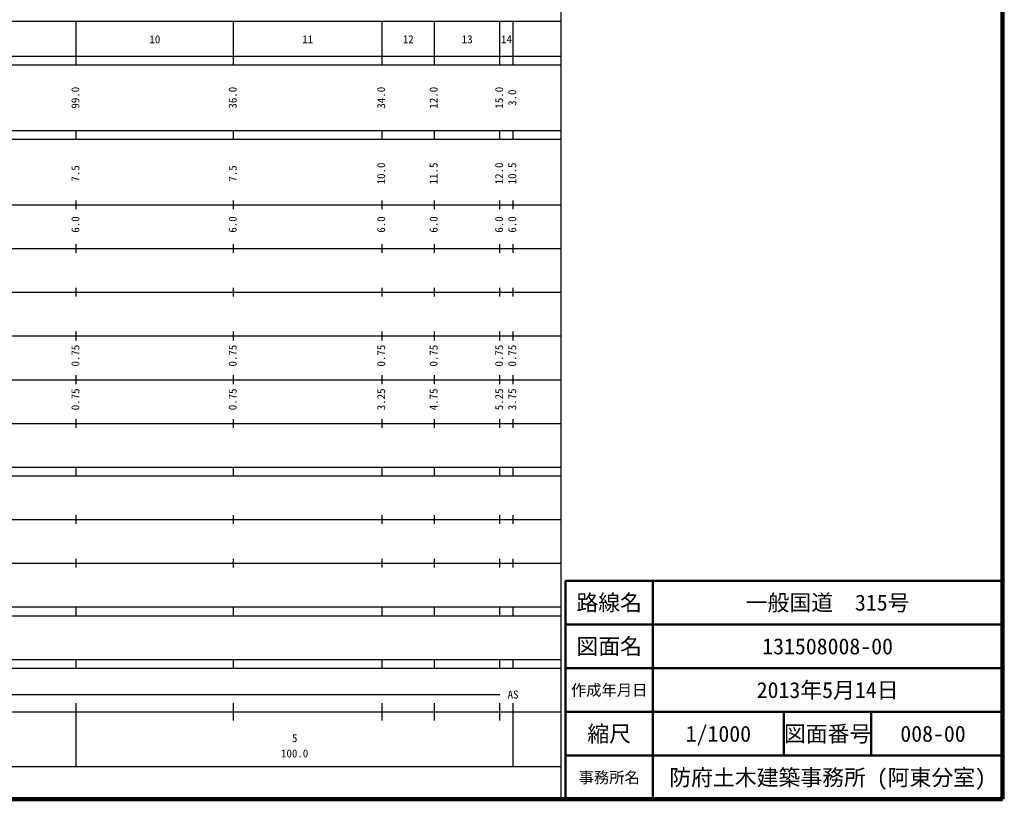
# Model space of a CAD drawing. Units: millimetres on the paper, enlarged 1000 times. Extents: x 40000 to 680000, y 20000 to 380000.
# Drawn here: x 455046 to 680000, y 20000 to 198357 of the extents above; entities that cross this region are included whole.
import ezdxf
from ezdxf.enums import TextEntityAlignment as Align

# ---------------------------------------------------------------- set-up
doc = ezdxf.new("R2010")
doc.units = ezdxf.units.MM
doc.header["$LTSCALE"] = 1000
for name, color, linetype, lineweight in [('M-TTL', 2, 'Continuous', 140), ('M-TTL-BAND', 7, 'Continuous', 25), ('M-TTL-FRAM', 2, 'Continuous', 50), ('M-TTL-LINE', 7, 'Continuous', 50)]:
    doc.layers.add(name, color=color, linetype=linetype, lineweight=lineweight)
doc.layers.add('M-TTL-TXT', color=7, linetype='Continuous')
doc.styles.add('ＭＳ ゴシック', font='')
doc.styles.get('ＭＳ ゴシック').set_extended_font_data('MS Gothic')

msp = doc.modelspace()

# ---------------------------------------------------------------- linework, layer by layer
at = {"layer": 'M-TTL'}
for p, q in [((680000, 20000), (680000, 380000)), ((40000, 20000), (680000, 20000))]:
    msp.add_line(p, q, dxfattribs=at)
at = {"layer": 'M-TTL-BAND'}
for p, q in [((579000, 20000), (579000, 370000)), ((68000, 198000), (579000, 198000)), ((468000, 188000), (468000, 198000)), ((504000, 188000), (504000, 198000)), ((538000, 188000), (538000, 198000)), ((550000, 188000), (550000, 198000)), ((565000, 188000), (565000, 198000)), ((568000, 188000), (568000, 198000)), ((40000, 190000), (579000, 190000)), ((40000, 188000), (579000, 188000)), ((40000, 173000), (579000, 173000)), ((40000, 171000), (579000, 171000)), ((468000, 171000), (468000, 173000)), ((504000, 171000), (504000, 173000)), ((538000, 171000), (538000, 173000)), ((550000, 171000), (550000, 173000)), ((565000, 171000), (565000, 173000)), ((568000, 171000), (568000, 173000)), ((40000, 156000), (579000, 156000)), ((468000, 155000), (468000, 157000)), ((504000, 155000), (504000, 157000)), ((538000, 155000), (538000, 157000)), ((550000, 155000), (550000, 157000)), ((565000, 155000), (565000, 157000)), ((568000, 155000), (568000, 157000)), ((468000, 145000), (468000, 147000)), ((504000, 145000), (504000, 147000)), ((538000, 145000), (538000, 147000)), ((550000, 145000), (550000, 147000)), ((565000, 145000), (565000, 147000)), ((568000, 145000), (568000, 147000)), ((46000, 146000), (579000, 146000)), ((52000, 136000), (579000, 136000)), ((468000, 135000), (468000, 137000)), ((504000, 135000), (504000, 137000)), ((538000, 135000), (538000, 137000)), ((550000, 135000), (550000, 137000)), ((565000, 135000), (565000, 137000)), ((568000, 135000), (568000, 137000)), ((46000, 126000), (579000, 126000)), ((468000, 125000), (468000, 127000)), ((504000, 125000), (504000, 127000)), ((538000, 125000), (538000, 127000)), ((550000, 125000), (550000, 127000)), ((565000, 125000), (565000, 127000)), ((568000, 125000), (568000, 127000)), ((468000, 115000), (468000, 117000)), ((504000, 115000), (504000, 117000)), ((538000, 115000), (538000, 117000)), ((550000, 115000), (550000, 117000)), ((565000, 115000), (565000, 117000)), ((568000, 115000), (568000, 117000)), ((52000, 116000), (579000, 116000)), ((46000, 106000), (579000, 106000)), ((468000, 105000), (468000, 107000)), ((504000, 105000), (504000, 107000)), ((538000, 105000), (538000, 107000)), ((550000, 105000), (550000, 107000)), ((565000, 105000), (565000, 107000)), ((568000, 105000), (568000, 107000)), ((40000, 96000), (579000, 96000)), ((468000, 94000), (468000, 96000)), ((504000, 94000), (504000, 96000)), ((538000, 94000), (538000, 96000)), ((550000, 94000), (550000, 96000)), ((565000, 94000), (565000, 96000)), ((568000, 94000), (568000, 96000)), ((40000, 94000), (579000, 94000)), ((49000, 84000), (579000, 84000)), ((468000, 83000), (468000, 85000)), ((504000, 83000), (504000, 85000)), ((538000, 83000), (538000, 85000)), ((550000, 83000), (550000, 85000)), ((565000, 83000), (565000, 85000)), ((568000, 83000), (568000, 85000)), ((468000, 73000), (468000, 75000)), ((504000, 73000), (504000, 75000)), ((538000, 73000), (538000, 75000)), ((550000, 73000), (550000, 75000)), ((565000, 73000), (565000, 75000)), ((568000, 73000), (568000, 75000)), ((40000, 74000), (579000, 74000)), ((40000, 64000), (579000, 64000)), ((468000, 62000), (468000, 64000)), ((504000, 62000), (504000, 64000)), ((538000, 62000), (538000, 64000)), ((550000, 62000), (550000, 64000)), ((565000, 62000), (565000, 64000)), ((568000, 62000), (568000, 64000)), ((40000, 62000), (579000, 62000)), ((40000, 52000), (579000, 52000)), ((468000, 50000), (468000, 52000)), ((504000, 50000), (504000, 52000)), ((538000, 50000), (538000, 52000)), ((550000, 50000), (550000, 52000)), ((565000, 50000), (565000, 52000)), ((568000, 50000), (568000, 52000)), ((40000, 50000), (579000, 50000)), ((71000, 44000), (565000, 44000)), ((468000, 27500), (468000, 42000)), ((504000, 38000), (504000, 42000)), ((538000, 38000), (538000, 42000)), ((550000, 38000), (550000, 42000)), ((565000, 38000), (565000, 42000)), ((568000, 27500), (568000, 42000)), ((40000, 40000), (579000, 40000)), ((68000, 27500), (579000, 27500))]:
    msp.add_line(p, q, dxfattribs=at)
at = {"layer": 'M-TTL-FRAM'}
for p, q in [((680000, 70000), (580000, 70000)), ((580000, 70000), (580000, 20000))]:
    msp.add_line(p, q, dxfattribs=at)
at = {"layer": 'M-TTL-LINE'}
for p, q in [((600000, 70000), (600000, 20000)), ((680000, 60000), (580000, 60000)), ((680000, 50000), (580000, 50000)), ((680000, 40000), (580000, 40000)), ((630000, 40000), (630000, 30000)), ((650000, 40000), (650000, 30000)), ((680000, 30000), (580000, 30000))]:
    msp.add_line(p, q, dxfattribs=at)

# ---------------------------------------------------------------- texts
at = {"layer": 'M-TTL-BAND', "style": 'ＭＳ ゴシック'}
for s, p in [('10', (486000, 192405)), ('11', (521000, 192405)), ('12', (544000, 192405)), ('13', (557500, 192405)), ('14', (566500, 192405)), ('AS', (568000, 42500)), ('5', (518000, 32523)), ('100.0', (518000, 29033))]:
    msp.add_text(s, height=1833, dxfattribs=at).set_placement(p, align=Align.BOTTOM_CENTER)
for s, p in [('99.0', (469263, 180500)), ('36.0', (505263, 180500)), ('34.0', (539263, 180500)), ('12.0', (551263, 180500)), ('15.0', (566263, 180500)), ('3.0', (569263, 180500)), ('7.5', (469263, 163174)), ('7.5', (505263, 163174)), ('10.0', (539263, 163174)), ('11.5', (551263, 163174)), ('12.0', (566263, 163174)), ('10.5', (569263, 163174)), ('6.0', (469263, 151500)), ('6.0', (505263, 151500)), ('6.0', (539263, 151500)), ('6.0', (551263, 151500)), ('6.0', (566263, 151500)), ('6.0', (569263, 151500)), ('0.75', (469263, 121500)), ('0.75', (505263, 121500)), ('0.75', (539263, 121500)), ('0.75', (551263, 121500)), ('0.75', (566263, 121500)), ('0.75', (569263, 121500)), ('0.75', (469263, 111500)), ('0.75', (505263, 111500)), ('3.25', (539263, 111500)), ('4.75', (551263, 111500)), ('5.25', (566263, 111500)), ('3.75', (569263, 111500))]:
    msp.add_text(s, height=1833, rotation=90, dxfattribs=at).set_placement(p, align=Align.BOTTOM_CENTER)
at = {"layer": 'M-TTL-TXT', "style": 'ＭＳ ゴシック'}
for s, height, p in [('路線名', 3666, (590000, 65000)), ('路線名', 3666, (590000, 65000)), ('一般国道\u3000315号', 3666, (640000, 65000)), ('図面名', 3666, (590000, 55000)), ('図面名', 3666, (590000, 55000)), ('131508008-00', 3666, (640000, 55000)), ('2013年5月14日', 3666, (640000, 45000)), ('作成年月日', 2566, (590000, 45000)), ('作成年月日', 2566, (590000, 45000)), ('縮尺', 3666, (590000, 35000)), ('縮尺', 3666, (590000, 35000)), ('1/1000', 3666, (615000, 35000)), ('図面番号', 3666, (640000, 35000)), ('図面番号', 3666, (640000, 35000)), ('008-00', 3666, (664125, 35000)), ('防府土木建築事務所 (阿東分室)', 3666, (640000, 25000)), ('事務所名', 2566, (590000, 25000)), ('事務所名', 2566, (590000, 25000))]:
    msp.add_text(s, height=height, dxfattribs=at).set_placement(p, align=Align.MIDDLE_CENTER)

doc.saveas('drawing.dxf')
